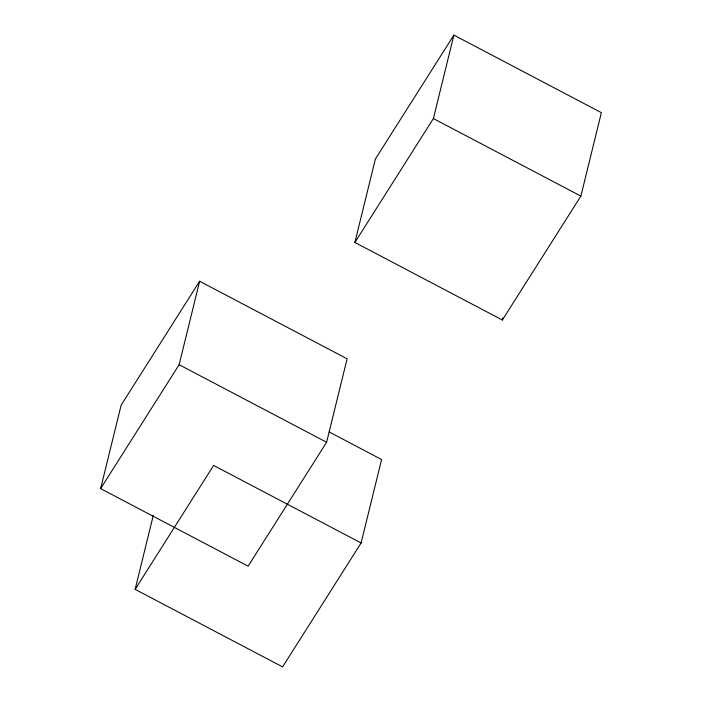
<?xml version="1.0" encoding="UTF-8"?>
<svg xmlns="http://www.w3.org/2000/svg" width="702" height="702" viewBox="0 0 702 702"><rect width="100%" height="100%" fill="white"/><g stroke="black" fill="none" stroke-linecap="round" stroke-linejoin="round"><path stroke-width="1.05" d="M100.632 488.618L121.13 405.159L199.631 281.248L347.113 358.801L326.614 442.26L248.113 566.172L100.632 488.618L179.133 364.707L199.631 281.248M329.212 431.984L381.598 459.538L361.1 542.988L282.599 666.9L135.126 589.347L153.29 515.4M354.887 242.462L375.386 159.012L453.887 35.1L601.368 112.653L580.87 196.112L502.369 320.015L354.887 242.462L433.388 118.559L453.887 35.1M502.369 320.015L502.886 317.909M135.126 589.347L213.627 465.435L361.1 542.988M433.388 118.559L580.87 196.112M179.133 364.707L326.614 442.26"/></g></svg>
